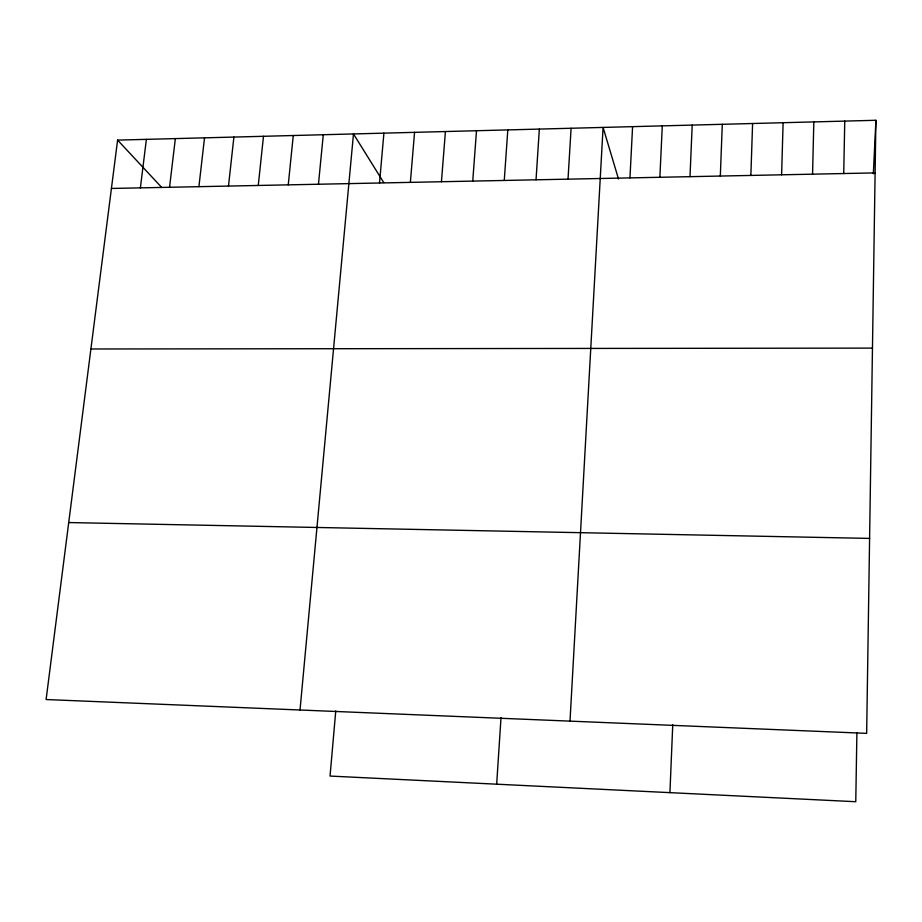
<?xml version="1.0" encoding="UTF-8"?>
<svg xmlns="http://www.w3.org/2000/svg" width="922" height="922" viewBox="0 0 922 922"><rect width="100%" height="100%" fill="white"/><g stroke="black" fill="none" stroke-linecap="round" stroke-linejoin="round"><path stroke-width="1.38" d="M875.9 120.286L866.657 733.359L46.1 699.533L117.601 140.109L875.9 120.286L873.341 173.809M856.895 732.806L855.766 801.714L330.041 776.059L335.769 710.862M843.722 173.543L844.759 121.105M812.559 174.177L813.826 121.911M781.602 174.8L783.112 122.718M750.865 175.434L752.594 123.513M720.324 176.056L722.295 124.309M690.002 176.667L692.192 125.092M669.925 792.643L672.749 724.738M659.875 177.278L662.284 125.876M629.957 177.888L632.584 126.648M570.003 721.131L603.08 127.42L618.501 178.983M568.021 179.156L571.098 128.262M496.67 784.184L501.003 717.662M536.028 179.802L539.335 129.092M504.265 180.458L507.803 129.91M472.744 181.092L476.501 130.728M441.442 181.738L445.418 131.546M410.371 182.36L414.554 132.353M379.507 182.994L383.909 133.148M300.019 709.998L353.483 133.944L383.69 182.51M318.459 184.239L323.276 134.739M288.252 184.849L293.277 135.522M258.264 185.46L263.485 136.306M228.483 186.071L233.9 137.078M198.91 186.67L204.523 137.839M169.544 187.27L175.353 138.6M140.386 187.869L146.379 139.36M111.424 188.457L875.105 172.898M90.909 348.989L872.466 348.113M68.724 522.555L869.596 538.402M117.601 140.109L161.719 187.443"/></g></svg>
